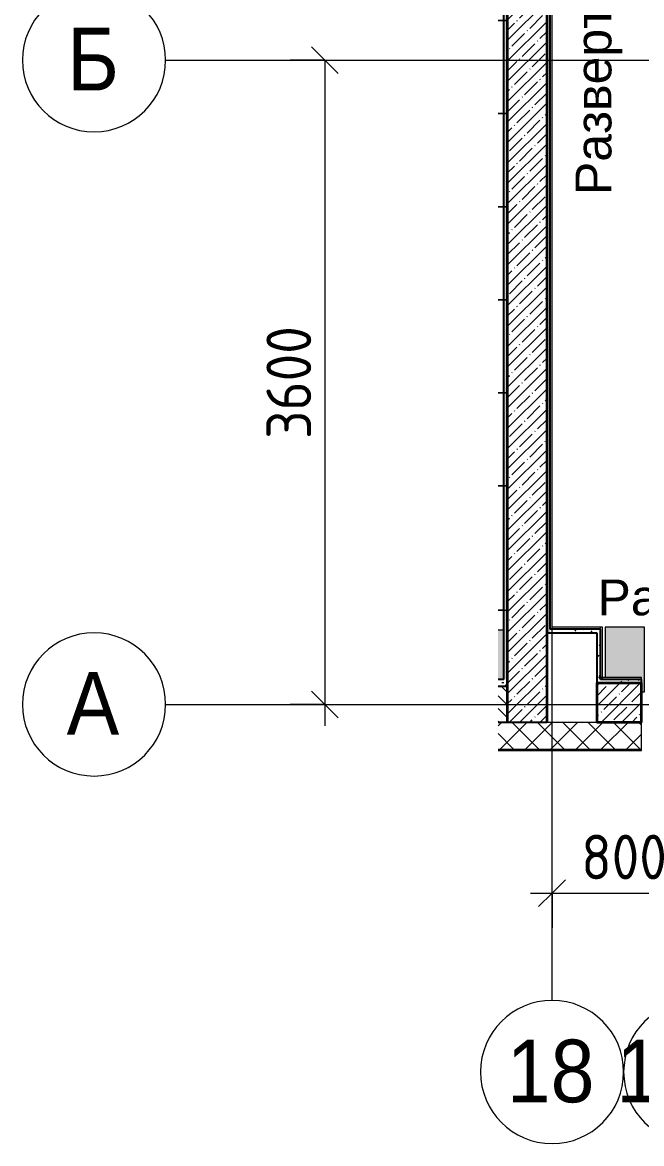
# Model space of a CAD drawing. Header units: millimetres. Extents: x 62702 to 101096, y -2454 to 12271.
# Drawn here: x 62702 to 66160, y -2454 to 3811 of the extents above; entities that cross this region are included whole.
import ezdxf

# ---------------------------------------------------------------- set-up
doc = ezdxf.new("R2010")
doc.units = ezdxf.units.MM
doc.linetypes.add('Осевая', pattern=[3175, 635, -476.25, 1587.5, -476.25])
for name, color, linetype, lineweight in [('A-ANNO-DIMS', 7, 'Continuous', 9), ('A-ANNO-DIMS-100', 7, 'Continuous', 9), ('A-WALL', 7, 'Continuous', 9), ('G-ANNO-SYMB', 7, 'Continuous', 9), ('I-WALL', 7, 'Continuous', 9), ('Знаки', 7, 'Continuous', 9), ('Оси', 7, 'Continuous', 9), ('Оси-1', 7, 'Continuous', 20), ('Оси-2', 7, 'Осевая', 9)]:
    doc.layers.add(name, color=color, linetype=linetype, lineweight=lineweight)
for name, color, linetype, lineweight, true_color in [('A-WALL-1', 7, 'Continuous', 25, 0x3c3c3c), ('A-WALL-2', 7, 'Continuous', 13, 0x3c3c3c), ('A-WALL-3', 7, 'Continuous', 35, 0x3c3c3c), ('A-WALL-FNSH-1', 7, 'Continuous', 13, 0x3c3c3c), ('A-WALL-FNSH-2', 7, 'Continuous', 9, 0x3c3c3c), ('I-FURN-4', 7, 'Continuous', 9, 0xf0f0f0)]:
    doc.layers.add(name, color=color, linetype=linetype, lineweight=lineweight, true_color=true_color)
doc.styles.add('Arial', font='arial.ttf', dxfattribs={"width": 0.9, "height": 350})
doc.styles.add('Arial_1', font='arial.ttf', dxfattribs={"height": 200})
doc.styles.add('ISOCPEUR', font='isocpeur.ttf', dxfattribs={"width": 0.9, "height": 250})
doc.dimstyles.new('ISO-2_5_0_9К_БОЛЬШОЙ', dxfattribs={"dimscale": 304.8, "dimtxt": 248.995294, "dimasz": 0.492126, "dimexe": 0.393701, "dimexo": 0.984252, "dimgap": 0, "dimtad": 1, "dimdec": 0, "dimrnd": 10, "dimzin": 0, "dimdsep": 46, "dimtxsty": 'ISOCPEUR', "dimblk1": 'OBLIQUE', "dimblk2": 'OBLIQUE', "dimsah": 1, "dimcen": 0.09, "dimdle": 0.393701, "dimazin": 0, "dimtfac": 1, "dimtdec": 4, "dimtix": 1, "dimtmove": 0, "dimatfit": 3, "dimfxl": 1, "dimtvp": 1, "dimtolj": 1, "dimtzin": 0, "dimarcsym": 2})
pattern_1 = [(45, (0, 0), (-57.02463, 57.02463), []), (45, (57.025, 0), (-57.02463, 57.02463), [100.806, -20.161, 3.353, -16.808])]
pattern_2 = [(0, (0, 0), (121.92, 30.48), [10.058, -81.382, 10.058, -81.382, -487.68]), (0, (0, 0), (121.92, 30.48), [-182.88, 10.058, -172.822, 10.058, -81.382, -213.36]), (0, (0, 0), (121.92, 30.48), [-457.2, 10.058, -50.902, 10.058, -142.342]), (120, (45.72, 15.24), (-87.356454, 90.345817), [10.058, -81.382, 10.058, -81.382, -487.68]), (120, (45.72, 15.24), (-87.356454, 90.345817), [-182.88, 10.058, -172.822, 10.058, -81.382, -213.36]), (120, (45.72, 15.24), (-87.356454, 90.345817), [-457.2, 10.058, -50.902, 10.058, -142.342]), (240, (60.96, 76.2), (-34.563546, -120.825817), [10.058, -81.382, 10.058, -81.382, -487.68]), (240, (60.96, 76.2), (-34.563546, -120.825817), [-182.88, 10.058, -172.822, 10.058, -81.382, -213.36]), (240, (60.96, 76.2), (-34.563546, -120.825817), [-457.2, 10.058, -50.902, 10.058, -142.342])]

# ---------------------------------------------------------------- blocks, each defined once
blk = doc.blocks.new('шкаф 1_112 - шкаф 1_112-31117176-План разверток пом_3_10_ Этаж 3')
at = {"layer": 'I-FURN-4'}
for p, q in [((-20, 6070), (-51.4, 6070)), ((0, 6070), (-51.4, 6070)), ((-51.4, 6070), (-20, 6070)), ((0, 5375), (0, 6070)), ((-51.4, 5375), (-20, 5375)), ((0, 5375), (-51.4, 5375)), ((-51.4, 5375), (-20, 5375)), ((-51.4, 5375), (0, 5375)), ((-20, 5375), (-51.4, 5375)), ((0, 4855), (0, 5375)), ((-51.4, 4855), (-20, 4855)), ((-51.4, 4855), (0, 4855)), ((-20, 4855), (-51.4, 4855)), ((0, 4855), (-51.4, 4855)), ((-51.4, 4855), (-20, 4855)), ((0, 4335), (0, 4855)), ((-51.4, 4335), (-20, 4335)), ((0, 4335), (-51.4, 4335)), ((-51.4, 4335), (-20, 4335)), ((-51.4, 4335), (0, 4335)), ((-20, 4335), (-51.4, 4335)), ((0, 3815), (0, 4335)), ((-51.4, 3815), (-20, 3815)), ((-51.4, 3815), (0, 3815)), ((-20, 3815), (-51.4, 3815)), ((0, 3815), (-51.4, 3815)), ((-51.4, 3815), (-20, 3815)), ((0, 3295), (0, 3815)), ((-20, 3295), (-51.4, 3295)), ((0, 3295), (-51.4, 3295)), ((-51.4, 3295), (-20, 3295)), ((-51.4, 3295), (0, 3295)), ((-20, 3295), (-51.4, 3295)), ((0, 2775), (0, 3295)), ((-20, 2775), (-51.4, 2775)), ((-51.4, 2775), (0, 2775)), ((-20, 2775), (-51.4, 2775)), ((0, 2775), (-51.4, 2775)), ((-51.4, 2775), (-20, 2775)), ((0, 2255), (0, 2775)), ((-20, 2255), (-51.4, 2255)), ((0, 2255), (-51.4, 2255)), ((-51.4, 2255), (-20, 2255)), ((-51.4, 2255), (0, 2255)), ((-20, 2255), (-51.4, 2255)), ((0, 1735), (0, 2255)), ((-20, 1735), (-51.4, 1735)), ((-51.4, 1735), (0, 1735)), ((-20, 1735), (-51.4, 1735)), ((0, 1735), (-51.4, 1735)), ((-51.4, 1735), (-20, 1735)), ((0, 1215), (0, 1735)), ((-20, 1215), (-51.4, 1215)), ((0, 1215), (-51.4, 1215)), ((-51.4, 1215), (-20, 1215)), ((-51.4, 1215), (0, 1215)), ((-20, 1215), (-51.4, 1215)), ((0, 695), (0, 1215)), ((-20, 695), (-51.4, 695)), ((-51.4, 695), (0, 695)), ((-20, 695), (-51.4, 695)), ((0, 695), (-51.4, 695)), ((-51.4, 695), (-20, 695)), ((0, 0), (0, 695)), ((-51.4, 0), (-20, 0)), ((-51.4, 0), (0, 0)), ((-20, 0), (-51.4, 0))]:
    blk.add_line(p, q, dxfattribs=at)
blk = doc.blocks.new('Зашивка без перфорации М3 - М3_3-30974608-План разверток пом_3_10_ Этаж 3')
at = {"layer": 'Знаки'}
blk.add_hatch(color=256, dxfattribs=at).paths.add_polyline_path([(-399.1, 96), (-430, 96), (-430, -179.9), (-399.1, -179.9), (-399.1, -59)])
for p, q in [((-430, 96.1), (-430, -179.9)), ((-430, -179.9), (-399.1, -179.9))]:
    blk.add_line(p, q, dxfattribs=at)
blk = doc.blocks.new('Зашивка радиатора_ СУ М18 - Зашивка радиатора  М18-33180813-План разверток пом_3_10_ Этаж 3')
at = {"layer": 'Знаки'}
blk.add_hatch(color=256, dxfattribs=at).paths.add_polyline_path([(567.2, 180), (550, 180), (550, -179.9), (770, -179.9), (770, 100.1), (567.2, 100.1), (567.2, 131.1)])
for p, q in [((567.2, 180), (550, 180)), ((550, 180), (550, -179.9)), ((770, -179.9), (770, 100.1)), ((550, -179.9), (770, -179.9))]:
    blk.add_line(p, q, dxfattribs=at)
blk = doc.blocks.new('Ось сетки - D8-29747960-План разверток пом_3_10_ Этаж 3')
at = {"layer": 'Оси-1'}
for start, end in [(360, 180), (180, 360)]:
    blk.add_arc((0, 0), 4, start, end, dxfattribs=at)
blk = doc.blocks.new('DIMBLOCK1-План разверток пом_3_10_ Этаж 3')
at = {"layer": 'A-ANNO-DIMS-100', "lineweight": 20}
for p, q in [((64391.1, 3600), (64316.1, 3675)), ((64391.1, 3600), (64466.1, 3525)), ((64391.1, 0), (64316.1, 75)), ((64391.1, 0), (64466.1, -75))]:
    blk.add_line(p, q, dxfattribs=at)
at = {"layer": 'A-ANNO-DIMS-100'}
for p, q in [((64197.1, 3600), (64511.1, 3600)), ((64391.1, 3600), (64197.1, 3600)), ((64391.1, 3600), (64391.1, -120)), ((64197.1, 0), (64511.1, 0)), ((64391.1, 0), (64197.1, 0))]:
    blk.add_line(p, q, dxfattribs=at)
at = {"layer": 'A-ANNO-DIMS-100', "color": 0, "insert": (64064.5, 1484), "char_height": 250, "width": 758.478, "attachment_point": 1, "rotation": 90, "line_spacing_factor": 1.149209, "style": 'ISOCPEUR'}
blk.add_mtext('3600', dxfattribs=at)
blk = doc.blocks.new('_Oblique')
at = {"color": 0, "linetype": 'ByBlock', "lineweight": -2}
blk.add_line((-0.5, -0.5), (0.5, 0.5), dxfattribs=at)
blk = doc.blocks.new('DIMBLOCK2-План разверток пом_3_10_ Этаж 3')
at = {"layer": 'A-ANNO-DIMS-100'}
for p, q in [((65660, -1248.1), (65660, -934.2)), ((66460, -1248.1), (66460, -934.2)), ((65540, -1054.2), (66460, -1054.2)), ((65660, -1054.2), (65660, -1248.1)), ((66460, -1054.2), (66460, -1248.1))]:
    blk.add_line(p, q, dxfattribs=at)
at = {"layer": 'A-ANNO-DIMS-100', "lineweight": 20}
for p, q in [((65660, -1054.2), (65735, -979.2)), ((66460, -1054.2), (66535, -979.2)), ((65660, -1054.2), (65585, -1129.2)), ((66460, -1054.2), (66385, -1129.2))]:
    blk.add_line(p, q, dxfattribs=at)
at = {"layer": 'A-ANNO-DIMS-100', "color": 0, "insert": (65823, -727.6), "char_height": 250, "width": 568.858, "attachment_point": 1, "line_spacing_factor": 1.149209, "style": 'ISOCPEUR'}
blk.add_mtext('800', dxfattribs=at)

msp = doc.modelspace()

# ---------------------------------------------------------------- hatches: boundary and pattern name
at = {"layer": 'A-WALL'}
h = msp.add_hatch(dxfattribs=at)
h.set_pattern_fill('FP_1', color=256, style=0, pattern_type=2)
h.set_pattern_definition([(135, (0, 0), (-35.35534, -35.35534), [])])
h.paths.add_polyline_path([(65410, -100), (65410, 100), (65358.6, 100), (65358.6, -100)])
h = msp.add_hatch(dxfattribs=at)
h.set_pattern_fill('FP_2', color=256, style=0, pattern_type=2)
h.set_pattern_definition([(45, (0, 0), (-70.71068, 70.71068), []), (135, (0, 0), (-70.71068, -70.71068), [])])
h.paths.add_polyline_path([(70660, -250), (70660, -100), (67060, -100), (67060, -250), (70449.1, -250)])
h.paths.add_polyline_path([(71560, -250), (72145.9, -250), (72145.9, -100), (71560, -100)])
h.paths.add_polyline_path([(65782.8, -250), (66160, -250), (66160, -100), (65358.6, -100), (65358.6, -250)])
at = {"layer": 'I-WALL'}
h = msp.add_hatch(dxfattribs=at)
h.set_pattern_fill('FP_3', color=256, style=0, pattern_type=2)
h.set_pattern_definition(pattern_1)
h.paths.add_polyline_path([(65410, -100), (65630, -100), (65630, 7400), (65410, 7400), (65410, 100)])
h = msp.add_hatch(dxfattribs=at)
h.set_pattern_fill('FP_10', color=256, style=0, pattern_type=2)
h.set_pattern_definition(pattern_2)
h.paths.add_polyline_path([(65650, 400), (65650, 7380), (65630, 7380), (65630, 400)])
h = msp.add_hatch(dxfattribs=at)
h.set_pattern_fill('FP_10', color=256, style=0, pattern_type=2)
h.set_pattern_definition(pattern_2)
h.paths.add_polyline_path([(65390, 140), (65410, 140), (65410, 7070), (65390, 7070), (65390, 141)])
h = msp.add_hatch(dxfattribs=at)
h.set_pattern_fill('FP_10', color=256, style=0, pattern_type=2)
h.set_pattern_definition(pattern_2)
h.paths.add_polyline_path([(65910, 400), (65930, 400), (65930, 420), (65650, 420), (65650, 400)])
h = msp.add_hatch(dxfattribs=at)
h.set_pattern_fill('FP_10', color=256, style=0, pattern_type=2)
h.set_pattern_definition(pattern_2)
h.paths.add_polyline_path([(65910, 120), (65930, 120), (65930, 400), (65910, 400), (65910, 295)])
h = msp.add_hatch(dxfattribs=at)
h.set_pattern_fill('FP_10', color=256, style=0, pattern_type=2)
h.set_pattern_definition(pattern_2)
h.paths.add_polyline_path([(65358.6, 100), (65410, 100), (65410, 140), (65358.6, 140), (65358.6, 134.5)])
h = msp.add_hatch(dxfattribs=at)
h.set_pattern_fill('FP_10', color=256, style=0, pattern_type=2)
h.set_pattern_definition(pattern_2)
h.paths.add_polyline_path([(67903.9, 120), (68385, 120), (68385, 140), (67060, 140), (67060, 120), (67691.8, 120)])
h.paths.add_polyline_path([(66160, 120), (66160, 140), (65930, 140), (65930, 120)])
h = msp.add_hatch(dxfattribs=at)
h.set_pattern_fill('FP_3', color=256, style=0, pattern_type=2)
h.set_pattern_definition(pattern_1)
h.paths.add_polyline_path([(71560, -100), (71860, -100), (71860, 120), (71560, 120), (71560, 4.8)])
h.paths.add_polyline_path([(70449.1, -100), (70660, -100), (70660, 120), (67060, 120), (67060, -100), (70024.9, -100)])
h.paths.add_polyline_path([(66160, -100), (66160, 120), (65910, 120), (65910, -100)])

# ---------------------------------------------------------------- linework, layer by layer
at = {"layer": 'A-WALL'}
msp.add_line((65358.6, -250), (66160, -250), dxfattribs=at)
at = {"layer": 'A-WALL-1'}
for p, q in [((65650, 420), (65650, 7380)), ((65390, 140), (65390, 7050)), ((65630, 400), (65910, 400)), ((65930, 420), (65650, 420)), ((65910, 400), (65910, 120)), ((65930, 140), (65930, 420)), ((65390, 140), (65358.6, 140)), ((66160, 140), (65930, 140)), ((66160, 120), (66160, 140)), ((65410, 100), (65358.6, 100)), ((65630, -100), (65358.6, -100))]:
    msp.add_line(p, q, dxfattribs=at)
at = {"layer": 'A-WALL-2'}
for p, q in [((65910, -100), (65630, -100)), ((66160, -250), (66160, -100))]:
    msp.add_line(p, q, dxfattribs=at)
at = {"layer": 'A-WALL-3'}
for p, q in [((65630, 7400), (65630, -100)), ((65410, 7380), (65410, -100)), ((65910, 120), (65910, -100)), ((65910, 120), (66160, 120)), ((66160, -100), (66160, 120)), ((66160, -100), (65910, -100))]:
    msp.add_line(p, q, dxfattribs=at)
at = {"layer": 'A-WALL-FNSH-1'}
for p, q in [((65661, 431), (65661, 7369)), ((65389, 7049), (65389, 141)), ((65941, 431), (65661, 431)), ((65930, 420), (65930, 431)), ((65941, 140), (65941, 431)), ((65389, 141), (65358.6, 141)), ((66160, 151), (65930, 151)), ((66160, 140), (66160, 151)), ((66160, -253), (66160, -250)), ((65358.6, -253), (66160, -253))]:
    msp.add_line(p, q, dxfattribs=at)
at = {"layer": 'A-WALL-FNSH-2'}
for p, q in [((65358.6, -258), (66160, -258)), ((66160, -258), (66160, -253))]:
    msp.add_line(p, q, dxfattribs=at)
at = {"layer": 'Оси'}
for p, q in [((63501.5, 3600), (66001.5, 3600)), ((65660, -1653.9), (65660, 846.1)), ((63501.5, 0), (66001.5, 0))]:
    msp.add_line(p, q, dxfattribs=at)
at = {"layer": 'Оси-2'}
for p, q in [((65660, 846.1), (65660, 6447.9)), ((66001.5, 3600), (69580, 3600)), ((66001.5, 0), (69580, 0))]:
    msp.add_line(p, q, dxfattribs=at)

# ---------------------------------------------------------------- block references
at = {"layer": 'I-FURN-4'}
msp.add_blockref('шкаф 1_112 - шкаф 1_112-31117176-План разверток пом_3_10_ Этаж 3', (65410, 526.5), dxfattribs=at)
at = {"layer": 'Знаки', "rotation": 180}
for name, p in [('Зашивка без перфорации М3 - М3_3-30974608-План разверток пом_3_10_ Этаж 3', (64959.5, 236)), ('Зашивка радиатора_ СУ М18 - Зашивка радиатора  М18-33180813-План разверток пом_3_10_ Этаж 3', (66727.2, 251.1))]:
    msp.add_blockref(name, p, dxfattribs=at)
at = {"layer": 'Оси-1', "xscale": 99.99999999999993, "yscale": 99.99999999999993, "zscale": 99.99999999999993, "rotation": 269.9999999999994}
for p in [(63101.5, 3600), (63101.5, 0)]:
    msp.add_blockref('Ось сетки - D8-29747960-План разверток пом_3_10_ Этаж 3', p, dxfattribs=at)
at = {"layer": 'Оси-1', "xscale": 99.99999999999993, "yscale": 99.99999999999993, "zscale": 99.99999999999993}
for p in [(65660, -2053.9), (66460, -2053.9)]:
    msp.add_blockref('Ось сетки - D8-29747960-План разверток пом_3_10_ Этаж 3', p, dxfattribs=at)

# ---------------------------------------------------------------- texts
at = {"layer": 'G-ANNO-SYMB', "insert": (65791.4, 2846.6), "char_height": 200, "width": 1659.493, "attachment_point": 1, "rotation": 90, "style": 'Arial_1'}
msp.add_mtext('Развертка', dxfattribs=at)
at = {"layer": 'G-ANNO-SYMB', "insert": (65913.8, 698.1), "char_height": 200, "width": 1659.493, "attachment_point": 1, "style": 'Arial_1'}
msp.add_mtext('Развертка', dxfattribs=at)
at = {"layer": 'Оси', "char_height": 350, "attachment_point": 1, "style": 'Arial'}
for s, insert, width in [('\\fArial|b0|i0|c204|p34|;\\W.9;Б', (62951.9, 3781), 353.544), ('\\fArial|b0|i0|c204|p34|;\\W.9;А', (62948.7, 181), 360.759), ('18', (65407.4, -1873.3), 606.076), ('18/1', (66019.7, -1873.3), 1060.633)]:
    msp.add_mtext(s, dxfattribs=dict(at, insert=insert, width=width))

# ---------------------------------------------------------------- dimensions: what is measured, and where the dimension line sits
at = {"layer": 'A-ANNO-DIMS'}
dim = msp.add_linear_dim(base=(64391.1, 0), p1=(64497.1, 3600), p2=(64497.1, 0), angle=90, dimstyle='ISO-2_5_0_9К_БОЛЬШОЙ', override={"dimpost": '<>', "dimfxl": 3600}, dxfattribs=at)
dim.commit()
dim.dimension.update_dxf_attribs({"geometry": 'DIMBLOCK1-План разверток пом_3_10_ Этаж 3', "text_midpoint": (64266.1, 1800)})
dim = msp.add_linear_dim(base=(66460, -1054.2), p1=(65660, -948.1), p2=(66460, -948.1), dimstyle='ISO-2_5_0_9К_БОЛЬШОЙ', override={"dimpost": '<>', "dimfxl": 800}, dxfattribs=at)
dim.commit()
dim.dimension.update_dxf_attribs({"geometry": 'DIMBLOCK2-План разверток пом_3_10_ Этаж 3', "text_midpoint": (66060, -929.2)})

doc.saveas('drawing.dxf')
